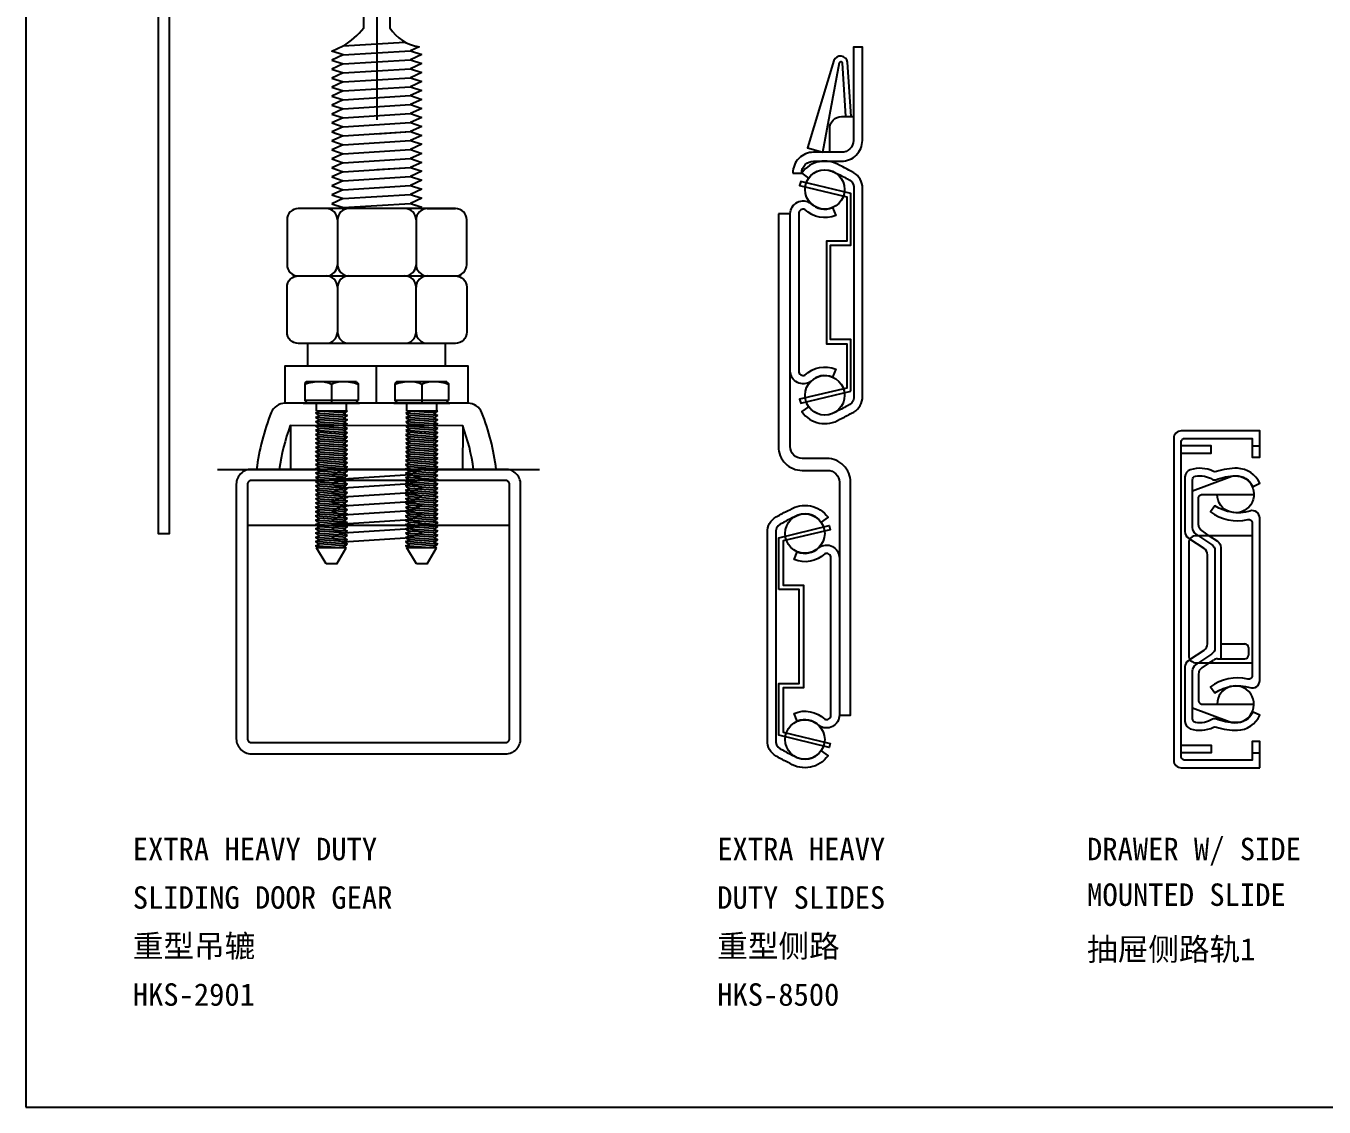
# Model space of a CAD drawing. Header units: millimetres. Extents: x -159360 to -156109, y -82746 to -81402.
# Drawn here: x -156921 to -156747.5, y -81966.7 to -81822.3 of the extents above; entities that cross this region are included whole.
import ezdxf
from ezdxf.enums import TextEntityAlignment as Align

# ---------------------------------------------------------------- set-up
doc = ezdxf.new("R2010")
doc.units = ezdxf.units.MM
doc.header["$LTSCALE"] = 2
doc.header["$MEASUREMENT"] = 0
doc.layers.get('0').update_dxf_attribs({"linetype": 'CONTINUOUS'})
doc.layers.add('LINE1', color=41, linetype='CONTINUOUS')
doc.layers.add('标注', color=7, linetype='CONTINUOUS', lineweight=25)
doc.styles.add('HZ', font='simfang.ttf')

# ---------------------------------------------------------------- blocks, each defined once
blk = doc.blocks.new('DRAWER W- SIDE MOUNTED SLIDE 抽屉侧路轨1')
at = {"layer": 'LINE1', "linetype": 'ByBlock'}
for p, q in [((10.5, 20.5), (11.5, 20.5)), ((6.3, -5.96), (9.5, -5.96)), ((10, -6.46), (10, -7.46)), ((4.74, -8.5), (5.3, -8.13)), ((5.85, -7.96), (9.5, -7.96)), ((10.5, -20.5), (11.5, -20.5))]:
    blk.add_line(p, q, dxfattribs=at)
for points in [[(11.5, -22.5), (11.5, -19), (10.5, -19), (10.5, -21.5), (1.5, -21.5, -0.414214), (1, -21), (1, 21, -0.414214), (1.5, 21.5), (10.5, 21.5), (10.5, 19), (11.5, 19), (11.5, 22.5), (1, 22.5, 0.414214), (0, 21.5), (0, -21.5, 0.414214), (1, -22.5)], [(10.17, -11.79, 0.517638), (11.5, -10.84), (11.5, 10.84, 0.517638), (10.17, 11.79, -0.22444), (5.5, 12.5), (4.9, 11.7, 0.222667), (9.88, 10.66, -0.484185), (10.5, 10.18), (10.5, -10.18, -0.484185), (9.88, -10.66, 0.222667), (4.9, -11.7), (5.5, -12.5, -0.22444)]]:
    blk.add_lwpolyline(points, format="xyb", close=True, dxfattribs=at)
for points in [[(1, 19.5), (5, 19.5), (5, 20.5), (1, 20.5)], [(1, -19.5), (5, -19.5), (5, -20.5), (1, -20.5)]]:
    blk.add_lwpolyline(points, dxfattribs=at)
for points in [[(3.3, 8.5), (2.95, 8.74, -0.250765), (2.5, 9.57), (2.5, 15.95, -0.361621), (2.91, 16.45, -0.184916), (5.19, 16.02, 0.23407), (5.64, 15.98, -0.095929), (8.25, 16.48, -0.308596), (10.59, 15.08), (11.5, 15.5, 0.278885), (8.5, 17.5, 0.083209), (5.69, 17.07, -0.192938), (5.32, 17.09, 0.19125), (2.19, 17.29, 0.325305), (1.5, 16.34), (1.5, 9.04, 0.250765), (1.95, 8.2), (2.17, 8.05)], [(2.5, 14.5), (7.39, 16.33, -3.166967), (5.79, 14)], [(4.74, 8.5), (3.74, 9.17, -0.250765), (3.3, 10), (3.3, 13.5, -0.414214), (3.8, 14), (10.7, 14)], [(10.5, 8.5), (3, 8.5, 0.414214), (2, 7.5), (2, -7.5, 0.414214), (3, -8.5), (10.5, -8.5)], [(2.17, -8.05), (4.05, -6.8, 0.250765), (4.5, -5.96), (4.5, 5.96, 0.250765), (4.05, 6.8), (2.17, 8.05)], [(3.3, 8.5), (5.05, 7.33, -0.250765), (5.5, 6.5), (5.5, -6.5, -0.250765), (5.05, -7.33), (3.3, -8.5)], [(4.74, 8.5), (5.85, 7.76, -0.250765), (6.3, 6.93), (6.3, -7.96)], [(2.17, -8.05), (1.95, -8.2, 0.250765), (1.5, -9.04), (1.5, -16.34, 0.325305), (2.19, -17.29, 0.19125), (5.32, -17.09, -0.192938), (5.69, -17.07, 0.083209), (8.5, -17.5, 0.278885), (11.5, -15.5), (10.59, -15.08, -0.308596), (8.25, -16.48, -0.095929), (5.64, -15.98, 0.23407), (5.19, -16.02, -0.184916), (2.91, -16.45, -0.361621), (2.5, -15.95), (2.5, -9.57, -0.250765), (2.95, -8.74), (3.3, -8.5)], [(4.74, -8.5), (3.74, -9.17, 0.250765), (3.3, -10), (3.3, -13.5, 0.414214), (3.8, -14), (10.7, -14)], [(2.5, -14.5), (7.39, -16.33, 3.166967), (5.79, -14)]]:
    blk.add_lwpolyline(points, format="xyb", dxfattribs=at)
for centre, radius, start, end in [((9.5, -6.46), 0.5, 0, 90), ((5.85, -8.96), 1, 90, 123.6901), ((9.5, -7.46), 0.5, 270, 0)]:
    blk.add_arc(centre, radius, start, end, dxfattribs=at)
blk = doc.blocks.new('EXTRA HEAVY  DUTY SLIDES 重型侧路 HKS-8500')
at = {"linetype": 'ByBlock'}
for points in [[(-3.61, -15.98, -0.400033), (-7.18, -15.27), (-8.11, -15.93, 0.400378), (-3, -16.94, 0.026731), (-1.44, -16.13, 0.268873), (0, -14.22), (0, 14.22, 0.268873), (-1.44, 16.13, 0.026731), (-3, 16.94, 0.400378), (-8.11, 15.93), (-7.18, 15.27, -0.400033), (-3.61, 15.98, -0.023), (-2.01, 15.15, -0.277528), (-1.13, 14.14), (-1.13, -14.14, -0.277528), (-2.01, -15.15, -0.023)], [(-11.22, 10.5), (-11.22, -20.61, 0.414214), (-8.05, -23.78), (-4.65, -23.78, -0.414214), (-3.07, -25.37), (-3.07, -56.47), (-1.59, -56.47), (-1.59, -25.37, 0.414214), (-4.76, -22.19), (-8.05, -22.19, -0.414214), (-9.63, -20.61), (-9.63, 10.5)], [(-9.09, -29.99, 0.023), (-10.69, -30.82, 0.277528), (-11.57, -31.84), (-11.57, -60.11, 0.277528), (-10.69, -61.12, 0.023), (-9.09, -61.96, 0.400033), (-5.52, -61.25), (-4.59, -61.9, -0.400378), (-9.7, -62.91, -0.026731), (-11.26, -62.1, -0.268873), (-12.7, -60.19), (-12.7, -31.76, -0.268873), (-11.26, -29.85, -0.026731), (-9.7, -29.04, -0.400378), (-4.59, -30.05), (-5.52, -30.7, 0.400033)]]:
    blk.add_lwpolyline(points, format="xyb", close=True, dxfattribs=at)
at = {"layer": 'LINE1', "linetype": 'ByBlock'}
blk.add_line((-8.11, 15.93), (-8.11, 15.94), dxfattribs=at)
blk.add_lwpolyline([(-9.3, 15.94), (-8.11, 15.94, -0.414214), (-6.52, 17.53), (-2.78, 17.53, 0.414214), (0, 20.3), (0, 32.77), (-1.19, 32.77), (-1.19, 20.3, -0.414214), (-2.78, 18.72), (-6.52, 18.72, 0.414214)], format="xyb", close=True, dxfattribs=at)
for points in [[(-1.52, 23.48), (-1.98, 30.75, 0.744083), (-3.83, 30.98), (-7.33, 19.33), (-5.29, 18.72), (-3.07, 30.72, -0.754217), (-2.7, 30.65), (-2.24, 23.48)], [(-4.37, 18.72), (-4.37, 21.89, -0.414214), (-2.78, 23.48), (-1.19, 23.48)], [(-9.63, 10.5, -0.611847), (-6.9, 11.9, 0.305885), (-4, 11.32), (-3.57, 10.27, -0.301699), (-7.67, 11.06, 0.541016), (-8.5, 10.51), (-8.5, -10.51, 0.541016), (-7.67, -11.06, -0.301699), (-3.57, -10.27), (-4, -11.32, 0.305885), (-6.9, -11.9, -0.611847), (-9.63, -10.5)], [(-3.07, -56.47, -0.611847), (-5.8, -57.87, 0.305885), (-8.7, -57.29), (-9.13, -56.24, -0.301699), (-5.03, -57.03, 0.541016), (-4.2, -56.49), (-4.2, -35.46, 0.541016), (-5.03, -34.91, -0.301699), (-9.13, -35.7), (-8.7, -34.66, 0.305885), (-5.8, -34.08, -0.611847), (-3.07, -35.47)]]:
    blk.add_lwpolyline(points, format="xyb", dxfattribs=at)
for points in [[(-1.54, -13.2), (-1.54, -6.29), (-4.24, -6.29), (-4.24, 6.29), (-1.54, 6.29), (-1.54, 13.2), (-8.24, 14.81), (-8.41, 14.27), (-2.1, 12.78), (-2.1, 6.86), (-4.81, 6.86), (-4.81, -6.86), (-2.1, -6.86), (-2.1, -12.78), (-8.41, -14.27), (-8.24, -14.81)], [(-11.16, -39.68), (-11.16, -32.78), (-4.46, -31.16), (-4.29, -31.7), (-10.6, -33.19), (-10.6, -39.12), (-7.89, -39.12), (-7.89, -52.83), (-10.6, -52.83), (-10.6, -58.76), (-4.29, -60.25), (-4.46, -60.78), (-11.16, -59.17), (-11.16, -52.27), (-8.46, -52.27), (-8.46, -39.68)]]:
    blk.add_lwpolyline(points, close=True, dxfattribs=at)
for centre in [(-5.02, 13.75), (-5.02, -13.75), (-7.68, -32.22), (-7.68, -59.73)]:
    blk.add_circle(centre, 2.64, dxfattribs=at)
blk = doc.blocks.new('EXTRA HEAVY DUTY  SLIDING DOOR GEAR 重型吊辘 HKS-2901')
at = {"linetype": 'ByBlock'}
for p, q in [((2.75, -51.5), (2.75, -119.71)), ((-1.75, -109.86), (6.51, -109.34)), ((-1.75, -111.06), (7.25, -110.5)), ((7.25, -110.5), (8.75, -111)), ((8.75, -111), (7.25, -111.7)), ((-1.75, -111.06), (-3.25, -111.75)), ((-3.25, -111.75), (-1.75, -112.26)), ((-1.75, -112.26), (-3.25, -112.95)), ((-1.75, -112.26), (7.25, -111.7)), ((7.25, -111.7), (8.75, -112.2)), ((8.75, -112.2), (7.25, -112.9)), ((-3.25, -112.95), (-1.75, -113.46)), ((-1.75, -113.46), (-3.25, -114.15)), ((-3.25, -114.15), (-2.58, -114.38)), ((-3.25, -114.15), (-1.75, -114.66)), ((-1.75, -113.46), (7.25, -112.9)), ((-1.75, -114.66), (7.25, -114.1)), ((2.75, -114.38), (7.25, -114.1)), ((7.25, -112.9), (8.75, -113.41)), ((8.75, -113.41), (7.25, -114.1)), ((7.25, -114.1), (8.09, -114.38)), ((7.25, -114.1), (8.75, -114.6)), ((-1.75, -114.66), (-3.25, -115.35)), ((-3.25, -115.35), (-1.75, -115.86)), ((-1.75, -115.86), (-3.25, -116.55)), ((-1.75, -115.86), (7.25, -115.3)), ((8.75, -114.6), (7.25, -115.3)), ((7.25, -115.3), (8.75, -115.8)), ((8.75, -115.8), (7.25, -116.5)), ((-3.25, -116.55), (-1.75, -117.06)), ((-1.75, -117.06), (-3.25, -117.75)), ((-3.25, -117.75), (-1.75, -118.26)), ((-1.75, -117.06), (7.25, -116.5)), ((-1.75, -118.26), (7.25, -117.7)), ((7.25, -116.5), (8.75, -117)), ((8.75, -117), (7.25, -117.7)), ((7.25, -117.7), (8.75, -118.2)), ((-1.75, -118.26), (-3.25, -118.95)), ((-3.25, -118.95), (-1.75, -119.46)), ((-1.75, -119.46), (-3.25, -120.15)), ((-1.75, -119.46), (7.25, -118.9)), ((8.75, -118.2), (7.25, -118.9)), ((7.25, -118.9), (8.75, -119.41)), ((8.75, -119.41), (7.25, -120.1)), ((-3.25, -120.15), (-1.75, -120.66)), ((-1.75, -120.66), (-3.25, -121.35)), ((-3.25, -121.35), (-2.58, -121.58)), ((-3.25, -121.35), (-1.75, -121.86)), ((-1.75, -120.66), (7.25, -120.1)), ((-1.75, -121.86), (7.25, -121.3)), ((2.75, -121.58), (7.25, -121.3)), ((7.25, -120.1), (8.75, -120.61)), ((8.75, -120.61), (7.25, -121.3)), ((7.25, -121.3), (8.09, -121.58)), ((7.25, -121.3), (8.75, -121.8)), ((-1.75, -121.86), (-3.25, -122.55)), ((-3.25, -122.55), (-1.75, -123.06)), ((-1.75, -123.06), (-3.25, -123.75)), ((-1.75, -123.06), (7.25, -122.5)), ((8.75, -121.8), (7.25, -122.5)), ((7.25, -122.5), (8.75, -123)), ((8.75, -123), (7.25, -123.7)), ((-3.25, -123.75), (-1.75, -124.26)), ((-1.75, -124.26), (-3.25, -124.95)), ((-1.75, -124.26), (7.25, -123.7)), ((7.25, -123.7), (8.75, -124.21)), ((8.75, -124.21), (7.25, -124.9)), ((-3.25, -124.95), (-1.75, -125.46)), ((-1.75, -125.46), (-3.25, -126.15)), ((-3.25, -126.15), (-2.58, -126.38)), ((-3.25, -126.15), (-1.75, -126.66)), ((-1.75, -125.46), (7.25, -124.9)), ((-1.75, -126.66), (7.25, -126.1)), ((2.75, -126.38), (7.25, -126.1)), ((7.25, -124.9), (8.75, -125.41)), ((8.75, -125.41), (7.25, -126.1)), ((7.25, -126.1), (8.09, -126.38)), ((7.25, -126.1), (8.75, -126.6)), ((8.75, -126.6), (7.25, -127.3)), ((-1.75, -126.66), (-3.25, -127.35)), ((-3.25, -127.35), (-1.75, -127.86)), ((-1.75, -127.86), (-3.25, -128.55)), ((-1.75, -127.86), (7.25, -127.3)), ((7.25, -127.3), (8.75, -127.8)), ((8.75, -127.8), (7.25, -128.5)), ((-3.25, -128.55), (-1.75, -129.06)), ((-1.75, -129.06), (-3.25, -129.75)), ((-3.25, -129.75), (-1.75, -130.26)), ((-1.75, -129.06), (7.25, -128.5)), ((-1.75, -130.26), (7.25, -129.7)), ((7.25, -128.5), (8.75, -129.01)), ((8.75, -129.01), (7.25, -129.7)), ((7.25, -129.7), (8.75, -130.21)), ((-4, -131.58), (-7.75, -131.58)), ((-1.75, -130.26), (-3.25, -130.95)), ((-3.25, -130.95), (-2.58, -131.18)), ((-3.25, -130.95), (-1.75, -131.46)), ((-1.75, -131.46), (-2.01, -131.58)), ((-1.75, -131.46), (7.25, -130.9)), ((6.5, -131.58), (-1, -131.58)), ((2.75, -131.18), (7.25, -130.9)), ((8.75, -130.21), (7.25, -130.9)), ((7.25, -130.9), (8.09, -131.18)), ((7.25, -130.9), (8.75, -131.4)), ((8.75, -131.4), (8.38, -131.58)), ((9.5, -131.58), (13.26, -131.58)), ((-2.5, -133.08), (-2.5, -139.08)), ((8, -133.08), (8, -139.08)), ((-2.5, -142.08), (-2.5, -148.08)), ((8, -148.08), (8, -142.08)), ((-6.49, -152.58), (-6.49, -149.58)), ((11.92, -152.59), (11.92, -149.59)), ((2.71, -157.58), (2.71, -152.58)), ((-6.68, -154.72), (-6.89, -154.94)), ((-6.89, -154.94), (-6.89, -157.23)), ((0.04, -154.72), (-6.68, -154.72)), ((-3.32, -155.08), (-3.32, -157.58)), ((0.04, -154.72), (0.26, -154.94)), ((0.26, -154.94), (0.26, -157.23)), ((5.4, -154.72), (5.18, -154.94)), ((5.18, -154.94), (5.18, -157.23)), ((12.12, -154.72), (5.4, -154.72)), ((8.76, -155.08), (8.76, -157.58)), ((12.12, -154.72), (12.33, -154.94)), ((12.33, -154.94), (12.33, -157.23)), ((-4, -157.58), (-7.75, -157.58)), ((-7.07, -157.58), (0.44, -157.58)), ((-6.54, -157.58), (-6.89, -157.23)), ((0.26, -157.23), (-6.89, -157.23)), ((-0.1, -157.58), (-6.54, -157.58)), ((-5.32, -158.66), (-5.32, -157.58)), ((-1.32, -158.66), (-1.32, -157.58)), ((-0.1, -157.58), (0.26, -157.23)), ((5.01, -157.58), (12.51, -157.58)), ((12.33, -157.23), (5.18, -157.23)), ((5.54, -157.58), (5.18, -157.23)), ((11.98, -157.58), (5.54, -157.58)), ((6.76, -158.66), (6.76, -157.58)), ((13.25, -157.59), (9.5, -157.59)), ((10.76, -158.66), (10.76, -157.58)), ((11.98, -157.58), (12.33, -157.23)), ((-1.17, -159.24), (-5.46, -158.92)), ((-1.17, -159.81), (-5.46, -159.49)), ((-1.16, -158.66), (-5.32, -158.66)), ((-1.74, -158.89), (-4.89, -158.66)), ((-1.74, -159.47), (-4.88, -159.23)), ((10.9, -159.24), (6.61, -158.92)), ((10.9, -159.81), (6.61, -159.49)), ((10.92, -158.66), (6.76, -158.66)), ((10.33, -158.89), (7.18, -158.66)), ((10.34, -159.47), (7.19, -159.23)), ((-8.77, -160.58), (-8.8, -166.42)), ((-1.17, -160.39), (-5.46, -160.06)), ((-1.17, -160.96), (-5.46, -160.63)), ((-1.17, -161.53), (-5.46, -161.21)), ((-1.74, -160.04), (-4.88, -159.8)), ((-1.74, -160.61), (-4.88, -160.38)), ((-1.74, -161.18), (-4.88, -160.95)), ((10.9, -160.39), (6.61, -160.06)), ((10.9, -160.96), (6.61, -160.63)), ((10.9, -161.53), (6.61, -161.21)), ((10.33, -160.04), (7.19, -159.8)), ((10.33, -160.61), (7.19, -160.38)), ((10.33, -161.18), (7.19, -160.95)), ((14.23, -160.59), (14.2, -166.42)), ((-1.17, -162.1), (-5.46, -161.78)), ((-1.17, -162.67), (-5.46, -162.35)), ((-1.17, -163.25), (-5.46, -162.92)), ((-1.74, -161.76), (-4.88, -161.52)), ((-1.74, -162.33), (-4.88, -162.09)), ((-1.74, -162.9), (-4.88, -162.66)), ((10.9, -162.1), (6.61, -161.78)), ((10.9, -162.67), (6.61, -162.35)), ((10.9, -163.25), (6.61, -162.92)), ((10.33, -161.76), (7.19, -161.52)), ((10.33, -162.33), (7.19, -162.09)), ((10.33, -162.9), (7.19, -162.66)), ((-1.17, -163.82), (-5.46, -163.5)), ((-1.17, -164.39), (-5.46, -164.07)), ((-1.17, -164.96), (-5.46, -164.64)), ((-1.74, -163.47), (-4.88, -163.24)), ((-1.74, -164.04), (-4.88, -163.81)), ((-1.74, -164.62), (-4.88, -164.38)), ((10.9, -163.82), (6.61, -163.5)), ((10.9, -164.39), (6.61, -164.07)), ((10.9, -164.96), (6.61, -164.64)), ((10.33, -163.47), (7.19, -163.24)), ((10.33, -164.04), (7.19, -163.81)), ((10.33, -164.62), (7.19, -164.38)), ((-18.53, -166.42), (24.47, -166.42)), ((-1.17, -165.54), (-5.46, -165.21)), ((-1.17, -166.11), (-5.46, -165.78)), ((-1.17, -166.68), (-5.46, -166.36)), ((-1.74, -165.19), (-4.88, -164.95)), ((-1.74, -165.76), (-4.88, -165.52)), ((-1.74, -166.33), (-4.88, -166.1)), ((-1.74, -166.48), (-3.24, -167.18)), ((10.9, -165.54), (6.61, -165.21)), ((10.9, -166.11), (6.61, -165.78)), ((10.9, -166.68), (6.61, -166.36)), ((10.33, -165.19), (7.19, -164.95)), ((10.33, -165.76), (7.19, -165.52)), ((10.33, -166.33), (7.19, -166.1)), ((8.76, -166.43), (7.26, -167.12)), ((-1.17, -167.25), (-5.46, -166.93)), ((-1.17, -167.82), (-5.46, -167.5)), ((-1.17, -168.4), (-5.46, -168.07)), ((-1.74, -166.91), (-4.88, -166.67)), ((-1.74, -167.48), (-4.88, -167.24)), ((-1.74, -168.05), (-4.88, -167.81)), ((-3.24, -167.18), (-1.74, -167.68)), ((-1.74, -167.68), (-3.24, -168.38)), ((-1.74, -167.69), (7.26, -167.12)), ((-1.74, -167.68), (7.26, -167.12)), ((10.9, -167.25), (6.61, -166.93)), ((10.9, -167.82), (6.61, -167.5)), ((10.9, -168.4), (6.61, -168.07)), ((10.33, -166.91), (7.19, -166.67)), ((10.33, -167.48), (7.19, -167.24)), ((10.33, -168.05), (7.19, -167.81)), ((7.26, -167.12), (8.76, -167.63)), ((8.76, -167.63), (7.26, -168.33)), ((-1.17, -168.97), (-5.46, -168.64)), ((-1.17, -169.54), (-5.46, -169.22)), ((-1.17, -170.11), (-5.46, -169.79)), ((-1.74, -168.62), (-4.88, -168.39)), ((-1.74, -169.19), (-4.88, -168.96)), ((-1.74, -169.77), (-4.88, -169.53)), ((-3.24, -168.38), (-1.74, -168.89)), ((-1.74, -168.89), (-3.24, -169.58)), ((-3.24, -169.58), (-1.74, -170.09)), ((-1.74, -168.89), (7.26, -168.33)), ((-1.74, -170.09), (7.26, -169.53)), ((-1.74, -170.09), (7.26, -169.53)), ((10.9, -168.97), (6.61, -168.64)), ((10.9, -169.54), (6.61, -169.22)), ((10.9, -170.11), (6.61, -169.79)), ((10.33, -168.62), (7.19, -168.39)), ((10.33, -169.19), (7.19, -168.96)), ((10.33, -169.77), (7.19, -169.53)), ((7.26, -168.33), (8.76, -168.83)), ((8.76, -168.83), (7.26, -169.53)), ((7.26, -169.53), (8.76, -170.04)), ((-1.17, -170.68), (-5.46, -170.36)), ((-1.17, -171.26), (-5.46, -170.93)), ((-1.17, -171.83), (-5.47, -171.51)), ((-1.74, -170.34), (-4.88, -170.1)), ((-1.74, -170.91), (-4.88, -170.67)), ((-1.74, -171.48), (-4.88, -171.25)), ((-1.74, -170.09), (-3.24, -170.78)), ((-3.24, -170.78), (-1.74, -171.29)), ((-1.74, -171.29), (-3.24, -171.99)), ((-1.74, -171.29), (7.26, -170.73)), ((10.9, -170.68), (6.61, -170.36)), ((10.9, -171.26), (6.61, -170.93)), ((10.9, -171.83), (6.61, -171.51)), ((10.33, -170.34), (7.19, -170.1)), ((10.33, -170.91), (7.19, -170.67)), ((10.33, -171.48), (7.19, -171.25)), ((8.76, -170.04), (7.26, -170.73)), ((7.26, -170.73), (8.76, -171.24)), ((8.76, -171.24), (7.26, -171.93)), ((-1.17, -172.4), (-5.47, -172.08)), ((-1.17, -172.97), (-5.47, -172.65)), ((-1.17, -173.54), (-5.47, -173.22)), ((-1.74, -172.05), (-4.88, -171.82)), ((-1.74, -172.63), (-4.88, -172.39)), ((-1.74, -173.2), (-4.88, -172.96)), ((-3.24, -171.99), (-1.74, -172.49)), ((-1.74, -172.49), (-3.24, -173.19)), ((-3.24, -173.19), (-1.74, -173.7)), ((-1.74, -172.49), (7.26, -171.93)), ((-1.74, -172.5), (7.26, -171.94)), ((-1.74, -173.7), (7.26, -173.14)), ((10.9, -172.4), (6.61, -172.08)), ((10.9, -172.97), (6.61, -172.65)), ((10.9, -173.54), (6.61, -173.22)), ((10.33, -172.05), (7.19, -171.82)), ((10.33, -172.63), (7.19, -172.39)), ((10.33, -173.2), (7.19, -172.96)), ((7.26, -171.93), (8.76, -172.44)), ((8.76, -172.44), (7.26, -173.14)), ((7.26, -173.14), (8.76, -173.64)), ((20.47, -173.92), (-14.53, -173.92)), ((-1.17, -174.12), (-5.47, -173.79)), ((-1.17, -174.69), (-5.47, -174.37)), ((-1.17, -175.26), (-5.47, -174.94)), ((-1.74, -173.77), (-4.88, -173.53)), ((-1.74, -174.34), (-4.88, -174.11)), ((-1.74, -174.92), (-4.88, -174.68)), ((-1.74, -174.9), (-3.25, -175.59)), ((-1.74, -173.7), (-3.24, -174.39)), ((-3.24, -174.39), (-1.74, -174.9)), ((-1.74, -174.9), (7.26, -174.34)), ((-1.74, -174.9), (7.26, -174.34)), ((10.9, -174.12), (6.61, -173.79)), ((10.9, -174.69), (6.61, -174.37)), ((10.9, -175.26), (6.61, -174.94)), ((10.33, -173.77), (7.19, -173.53)), ((10.33, -174.34), (7.19, -174.11)), ((10.33, -174.92), (7.19, -174.68)), ((8.76, -173.64), (7.26, -174.34)), ((7.26, -174.34), (8.76, -174.85)), ((8.76, -174.85), (7.26, -175.54)), ((-2.29, -176.89), (-5.47, -176.65)), ((-1.17, -175.83), (-5.47, -175.51)), ((-1.17, -176.41), (-5.47, -176.08)), ((-4.03, -179.04), (-5.29, -176.89)), ((-1.34, -176.89), (-5.29, -176.89)), ((-1.74, -175.49), (-4.88, -175.25)), ((-1.74, -176.06), (-4.88, -175.82)), ((-1.74, -176.63), (-4.88, -176.39)), ((-3.25, -175.59), (-1.74, -176.1)), ((-2.6, -179.04), (-1.34, -176.89)), ((-1.74, -176.1), (7.26, -175.54)), ((10.9, -175.83), (6.61, -175.51)), ((10.9, -176.41), (6.61, -176.08)), ((9.78, -176.89), (6.61, -176.65)), ((10.74, -176.89), (6.78, -176.89)), ((8.04, -179.04), (6.78, -176.89)), ((10.33, -175.49), (7.19, -175.25)), ((10.33, -176.06), (7.19, -175.82)), ((10.33, -176.63), (7.19, -176.39)), ((9.47, -179.04), (10.74, -176.89)), ((-2.6, -179.04), (-4.03, -179.04)), ((9.47, -179.04), (8.04, -179.04))]:
    blk.add_line(p, q, dxfattribs=at)
for points in [[(26.47, 0), (-26.47, 0), (-26.47, -175), (-24.97, -175), (-24.97, -1.5), (26.47, -1.5)], [(-9.49, -157.58), (-9.49, -152.58), (14.92, -152.59), (14.92, -157.59)]]:
    blk.add_lwpolyline(points, dxfattribs=at)
for points in [[(-1.75, -111.06), (-3.25, -110.55), (-1.75, -109.86, 0.096188), (1, -107.44), (1, -87.79, -0.201513), (0.25, -86.01), (0.25, -66.01, -1), (5.25, -66.01), (5.25, -86.01, -0.201513), (4.5, -87.79), (4.5, -107.44, 0.223827), (8.4, -109.97), (7.25, -110.5)], [(18.7, -166.42, 0.064658), (16.78, -158.85, 0.307336), (14.92, -157.59), (-9.49, -157.58, 0.30587), (-11.35, -158.83, 0.064876), (-13.32, -166.42)], [(15.68, -166.42, 0.055144), (14.23, -160.59), (-8.81, -160.58, 0.055263), (-10.29, -166.42)]]:
    blk.add_lwpolyline(points, format="xyb", dxfattribs=at)
for points in [[(-7.75, -131.58, 0.414214), (-9.25, -133.08), (-9.25, -139.08, 0.414214), (-7.75, -140.58), (13.25, -140.58, 0.414214), (14.76, -139.08), (14.76, -133.08, 0.414214), (13.26, -131.58)], [(-7.75, -149.59, -0.414214), (-9.25, -148.09), (-9.25, -142.09, -0.414214), (-7.75, -140.59), (13.25, -140.58, -0.414214), (14.76, -142.08), (14.76, -148.09, -0.414214), (13.26, -149.59)], [(-14.03, -166.42, 0.414214), (-16.03, -168.42), (-16.03, -202.42, 0.414214), (-14.03, -204.42), (19.97, -204.42, 0.414214), (21.97, -202.42), (21.97, -168.42, 0.414214), (19.97, -166.42)], [(-14.03, -167.92, 0.414214), (-14.53, -168.42), (-14.53, -202.42, 0.414214), (-14.03, -202.92), (19.97, -202.92, 0.414214), (20.47, -202.42), (20.47, -168.42, 0.414214), (19.97, -167.92)]]:
    blk.add_lwpolyline(points, format="xyb", close=True, dxfattribs=at)
for centre, radius, start, end in [((-4, -133.08), 1.5, 359.9896, 89.9896), ((-1, -133.08), 1.5, 89.9896, 179.9896), ((6.5, -133.08), 1.5, 359.9896, 89.9896), ((9.5, -133.08), 1.5, 89.9896, 179.9896), ((-4, -139.08), 1.5, 269.9896, 359.9896), ((-1, -139.08), 1.5, 179.9896, 269.9896), ((6.5, -139.08), 1.5, 269.9896, 359.9896), ((9.5, -139.08), 1.5, 179.9896, 269.9896), ((-4, -142.08), 1.5, 359.9896, 89.9896), ((-1, -142.08), 1.5, 89.9896, 179.9896), ((6.5, -142.08), 1.5, 359.9896, 89.9896), ((9.5, -142.08), 1.5, 89.9896, 179.9896), ((-4, -148.08), 1.5, 269.9896, 359.9896), ((-1, -148.08), 1.5, 179.9896, 269.9896), ((6.5, -148.08), 1.5, 269.9896, 359.9896), ((9.5, -148.08), 1.5, 179.9896, 269.9896), ((-4.92, -160.31), 5.59, 88.8396, 110.6412), ((-4.71, -157.59), 2.87, 60.989, 92.0776), ((-1.93, -157.59), 2.87, 87.912, 119.0005), ((-1.71, -160.31), 5.59, 69.3484, 91.15), ((7.15, -160.31), 5.59, 88.8396, 110.6412), ((7.37, -157.59), 2.87, 60.989, 92.0776), ((10.15, -157.59), 2.87, 87.912, 119.0005), ((10.36, -160.31), 5.59, 69.3484, 91.15), ((-6.09, -156.79), 2.21, 286.4296, 302.7637), ((-4.47, -157.77), 1.52, 229.1814, 254.3591), ((-6.09, -157.37), 2.21, 286.4296, 302.7637), ((-4.47, -158.34), 1.52, 229.1814, 254.3591), ((-1.87, -157.73), 1.17, 276.5102, 307.8705), ((0.14, -156.46), 3.08, 232.2924, 244.7391), ((-1.87, -158.31), 1.17, 276.5102, 306.8528), ((0.14, -157.03), 3.08, 232.2924, 244.7391), ((5.99, -156.79), 2.21, 286.4296, 302.7637), ((7.6, -157.77), 1.52, 229.1814, 254.3591), ((5.99, -157.37), 2.21, 286.4296, 302.7637), ((7.6, -158.34), 1.52, 229.1814, 254.3591), ((12.22, -156.46), 3.08, 232.2924, 244.7391), ((12.22, -157.03), 3.08, 232.2924, 244.7391), ((10.2, -157.73), 1.17, 276.5102, 307.8705), ((10.2, -158.31), 1.17, 276.5102, 306.8528), ((-6.09, -157.94), 2.21, 286.4296, 302.7637), ((-4.47, -158.92), 1.52, 229.1814, 254.3591), ((-6.09, -158.51), 2.21, 286.4296, 302.7637), ((-4.47, -159.49), 1.52, 229.1814, 254.3591), ((-6.09, -159.08), 2.21, 286.4296, 302.7637), ((-4.47, -160.06), 1.52, 229.1814, 254.3591), ((-1.87, -158.88), 1.17, 276.5102, 306.8528), ((0.14, -157.6), 3.08, 232.2924, 244.7391), ((-1.87, -159.45), 1.17, 276.5102, 306.8528), ((0.14, -158.17), 3.08, 232.2924, 244.7391), ((-1.87, -160.02), 1.17, 276.5102, 306.8528), ((0.14, -158.74), 3.08, 232.2924, 244.7391), ((5.99, -157.94), 2.21, 286.4296, 302.7637), ((7.6, -158.92), 1.52, 229.1814, 254.3591), ((5.99, -158.51), 2.21, 286.4296, 302.7637), ((7.6, -159.49), 1.52, 229.1814, 254.3591), ((5.99, -159.08), 2.21, 286.4296, 302.7637), ((7.6, -160.06), 1.52, 229.1814, 254.3591), ((12.22, -157.6), 3.08, 232.2924, 244.7391), ((10.2, -159.45), 1.17, 276.5102, 306.8528), ((12.22, -158.17), 3.08, 232.2924, 244.7391), ((10.2, -160.02), 1.17, 276.5102, 306.8528), ((12.22, -158.74), 3.08, 232.2924, 244.7391), ((10.2, -158.88), 1.17, 276.5102, 306.8528), ((-6.09, -159.65), 2.21, 286.4296, 302.7637), ((-4.47, -160.63), 1.52, 229.1814, 254.3591), ((-6.09, -160.23), 2.21, 286.4296, 302.7637), ((-4.47, -161.2), 1.52, 229.1814, 254.3591), ((-6.09, -160.8), 2.21, 286.4296, 302.7637), ((-4.47, -161.78), 1.52, 229.1814, 254.3591), ((-1.87, -160.6), 1.17, 276.5102, 306.8528), ((0.14, -159.32), 3.08, 232.2924, 244.7391), ((-1.87, -161.17), 1.17, 276.5102, 306.8528), ((0.14, -159.89), 3.08, 232.2924, 244.7391), ((-1.87, -161.74), 1.17, 276.5102, 306.8528), ((0.14, -160.46), 3.08, 232.2924, 244.7391), ((5.99, -159.65), 2.21, 286.4296, 302.7637), ((7.6, -160.63), 1.52, 229.1814, 254.3591), ((5.99, -160.23), 2.21, 286.4296, 302.7637), ((7.6, -161.2), 1.52, 229.1814, 254.3591), ((5.99, -160.8), 2.21, 286.4296, 302.7637), ((7.6, -161.78), 1.52, 229.1814, 254.3591), ((10.2, -160.6), 1.17, 276.5102, 306.8528), ((12.22, -159.32), 3.08, 232.2924, 244.7391), ((10.2, -161.17), 1.17, 276.5102, 306.8528), ((12.22, -159.89), 3.08, 232.2924, 244.7391), ((10.2, -161.74), 1.17, 276.5102, 306.8528), ((12.22, -160.46), 3.08, 232.2924, 244.7391), ((-6.09, -161.37), 2.21, 286.4296, 302.7637), ((-4.47, -162.35), 1.52, 229.1814, 254.3591), ((-6.09, -161.94), 2.21, 286.4296, 302.7637), ((-4.47, -162.92), 1.52, 229.1814, 254.3591), ((-6.09, -162.52), 2.21, 286.4296, 302.7637), ((-4.47, -163.49), 1.52, 229.1814, 254.3591), ((-1.87, -162.31), 1.17, 276.5102, 306.8528), ((0.14, -161.03), 3.08, 232.2924, 244.7391), ((-1.87, -162.88), 1.17, 276.5102, 306.8528), ((0.14, -161.6), 3.08, 232.2924, 244.7391), ((-1.87, -163.46), 1.17, 276.5102, 306.8528), ((0.14, -162.18), 3.08, 232.2924, 244.7391), ((5.99, -161.37), 2.21, 286.4296, 302.7637), ((7.6, -162.35), 1.52, 229.1814, 254.3591), ((5.99, -161.94), 2.21, 286.4296, 302.7637), ((7.6, -162.92), 1.52, 229.1814, 254.3591), ((5.99, -162.52), 2.21, 286.4296, 302.7637), ((7.6, -163.49), 1.52, 229.1814, 254.3591), ((10.2, -162.31), 1.17, 276.5102, 306.8528), ((12.22, -161.03), 3.08, 232.2924, 244.7391), ((10.2, -162.88), 1.17, 276.5102, 306.8528), ((12.22, -161.6), 3.08, 232.2924, 244.7391), ((10.2, -163.46), 1.17, 276.5102, 306.8528), ((12.22, -162.18), 3.08, 232.2924, 244.7391), ((-6.09, -163.09), 2.21, 286.4296, 302.7637), ((-4.47, -164.06), 1.52, 229.1814, 254.3591), ((-6.09, -163.66), 2.21, 286.4296, 302.7637), ((-4.47, -164.64), 1.52, 229.1814, 254.3591), ((-6.09, -164.23), 2.21, 286.4296, 302.7637), ((-4.47, -165.21), 1.52, 229.1814, 254.3591), ((-1.87, -164.03), 1.17, 276.5102, 306.8528), ((0.14, -162.75), 3.08, 232.2924, 244.7391), ((-1.87, -164.6), 1.17, 276.5102, 306.8528), ((0.14, -163.32), 3.08, 232.2924, 244.7391), ((-1.87, -165.17), 1.17, 276.5102, 306.8528), ((0.14, -163.89), 3.08, 232.2924, 244.7391), ((5.99, -163.09), 2.21, 286.4296, 302.7637), ((7.6, -164.06), 1.52, 229.1814, 254.3591), ((5.98, -163.66), 2.21, 286.4296, 302.7637), ((7.6, -164.64), 1.52, 229.1814, 254.3591), ((5.98, -164.23), 2.21, 286.4296, 302.7637), ((7.6, -165.21), 1.52, 229.1814, 254.3591), ((10.2, -164.03), 1.17, 276.5102, 306.8528), ((12.22, -162.75), 3.08, 232.2924, 244.7391), ((10.2, -164.6), 1.17, 276.5102, 306.8528), ((12.22, -163.32), 3.08, 232.2924, 244.7391), ((10.2, -165.17), 1.17, 276.5102, 306.8528), ((12.22, -163.89), 3.08, 232.2924, 244.7391), ((-6.09, -164.8), 2.21, 286.4296, 302.7637), ((-4.47, -165.78), 1.52, 229.1814, 254.3591), ((-6.09, -165.38), 2.21, 286.4296, 302.7637), ((-4.47, -166.35), 1.52, 229.1814, 254.3591), ((-6.09, -165.95), 2.21, 286.4296, 302.7637), ((-4.47, -166.93), 1.52, 229.1814, 254.3591), ((-1.87, -165.74), 1.17, 276.5102, 306.8528), ((0.14, -164.47), 3.08, 232.2924, 244.7391), ((-1.87, -166.32), 1.17, 276.5102, 306.8528), ((0.14, -165.04), 3.08, 232.2924, 244.7391), ((-1.87, -166.89), 1.17, 276.5102, 306.8528), ((0.14, -165.61), 3.08, 232.2924, 244.7391), ((5.98, -164.8), 2.21, 286.4296, 302.7637), ((7.6, -165.78), 1.52, 229.1814, 254.3591), ((5.98, -165.38), 2.21, 286.4296, 302.7637), ((7.6, -166.35), 1.52, 229.1814, 254.3591), ((5.98, -165.95), 2.21, 286.4296, 302.7637), ((7.6, -166.93), 1.52, 229.1814, 254.3591), ((10.2, -165.74), 1.17, 276.5102, 306.8528), ((12.22, -164.47), 3.08, 232.2924, 244.7391), ((10.2, -166.32), 1.17, 276.5102, 306.8528), ((12.22, -165.04), 3.08, 232.2924, 244.7391), ((10.2, -166.89), 1.17, 276.5102, 306.8528), ((12.22, -165.61), 3.08, 232.2924, 244.7391), ((-6.09, -166.52), 2.21, 286.4296, 302.7637), ((-4.47, -167.5), 1.52, 229.1814, 254.3591), ((-6.09, -167.09), 2.21, 286.4296, 302.7637), ((-4.47, -168.07), 1.52, 229.1814, 254.3591), ((-6.09, -167.66), 2.21, 286.4296, 302.7637), ((-4.47, -168.64), 1.52, 229.1814, 254.3591), ((-1.87, -167.46), 1.17, 276.5102, 306.8528), ((0.14, -166.18), 3.08, 232.2924, 244.7391), ((-1.87, -168.03), 1.17, 276.5102, 306.8528), ((0.14, -166.75), 3.08, 232.2924, 244.7391), ((-1.87, -168.61), 1.17, 276.5102, 306.8528), ((0.14, -167.33), 3.08, 232.2924, 244.7391), ((5.98, -166.52), 2.21, 286.4296, 302.7637), ((7.6, -167.5), 1.52, 229.1814, 254.3591), ((5.98, -167.09), 2.21, 286.4296, 302.7637), ((7.6, -168.07), 1.52, 229.1814, 254.3591), ((5.98, -167.66), 2.21, 286.4296, 302.7637), ((7.6, -168.64), 1.52, 229.1814, 254.3591), ((10.2, -167.46), 1.17, 276.5102, 306.8528), ((12.22, -166.18), 3.08, 232.2924, 244.7391), ((10.2, -168.03), 1.17, 276.5102, 306.8528), ((12.22, -166.75), 3.08, 232.2924, 244.7391), ((10.2, -168.61), 1.17, 276.5102, 306.8528), ((12.22, -167.33), 3.08, 232.2924, 244.7391), ((-6.09, -168.24), 2.21, 286.4296, 302.7637), ((-4.47, -169.21), 1.52, 229.1814, 254.3591), ((-6.09, -168.81), 2.21, 286.4296, 302.7637), ((-4.47, -169.79), 1.52, 229.1814, 254.3591), ((-6.09, -169.38), 2.21, 286.4296, 302.7637), ((-4.47, -170.36), 1.52, 229.1814, 254.3591), ((-1.87, -169.18), 1.17, 276.5102, 306.8528), ((0.14, -167.9), 3.08, 232.2924, 244.7391), ((-1.87, -169.75), 1.17, 276.5102, 306.8528), ((0.14, -168.47), 3.08, 232.2924, 244.7391), ((-1.87, -170.32), 1.17, 276.5102, 306.8528), ((0.14, -169.04), 3.08, 232.2924, 244.7391), ((5.98, -168.24), 2.21, 286.4296, 302.7637), ((7.6, -169.21), 1.52, 229.1814, 254.3591), ((5.98, -168.81), 2.21, 286.4296, 302.7637), ((7.6, -169.79), 1.52, 229.1814, 254.3591), ((5.98, -169.38), 2.21, 286.4296, 302.7637), ((7.6, -170.36), 1.52, 229.1814, 254.3591), ((10.2, -169.18), 1.17, 276.5102, 306.8528), ((12.22, -167.9), 3.08, 232.2924, 244.7391), ((10.2, -169.75), 1.17, 276.5102, 306.8528), ((12.22, -168.47), 3.08, 232.2924, 244.7391), ((10.2, -170.32), 1.17, 276.5102, 306.8528), ((12.22, -169.04), 3.08, 232.2924, 244.7391), ((-6.09, -169.95), 2.21, 286.4296, 302.7637), ((-4.47, -170.93), 1.52, 229.1814, 254.3591), ((-6.09, -170.53), 2.21, 286.4296, 302.7637), ((-4.47, -171.5), 1.52, 229.1814, 254.3591), ((-6.09, -171.1), 2.21, 286.4296, 302.7637), ((-4.47, -172.07), 1.52, 229.1814, 254.3591), ((-1.87, -170.89), 1.17, 276.5102, 306.8528), ((0.14, -169.61), 3.08, 232.2924, 244.7391), ((-1.87, -171.47), 1.17, 276.5102, 306.8528), ((0.14, -170.19), 3.08, 232.2924, 244.7391), ((-1.87, -172.04), 1.17, 276.5102, 306.8528), ((0.14, -170.76), 3.08, 232.2924, 244.7391), ((5.98, -169.95), 2.21, 286.4296, 302.7637), ((7.6, -170.93), 1.52, 229.1814, 254.3591), ((5.98, -170.53), 2.21, 286.4296, 302.7637), ((7.6, -171.5), 1.52, 229.1814, 254.3591), ((5.98, -171.1), 2.21, 286.4296, 302.7637), ((7.6, -172.07), 1.52, 229.1814, 254.3591), ((10.2, -170.89), 1.17, 276.5102, 306.8528), ((12.22, -169.61), 3.08, 232.2924, 244.7391), ((10.2, -171.47), 1.17, 276.5102, 306.8528), ((12.22, -170.19), 3.08, 232.2924, 244.7391), ((10.2, -172.04), 1.17, 276.5102, 306.8528), ((12.22, -170.76), 3.08, 232.2924, 244.7391), ((-6.09, -171.67), 2.21, 286.4296, 302.7637), ((-4.47, -172.65), 1.52, 229.1814, 254.3591), ((-6.09, -172.24), 2.21, 286.4296, 302.7637), ((-4.47, -173.22), 1.52, 229.1814, 254.3591), ((-6.09, -172.81), 2.21, 286.4296, 302.7637), ((-4.47, -173.79), 1.52, 229.1814, 254.3591), ((-1.87, -172.61), 1.17, 276.5102, 306.8528), ((0.14, -171.33), 3.08, 232.2924, 244.7391), ((-1.87, -173.18), 1.17, 276.5102, 306.8528), ((0.14, -171.9), 3.08, 232.2924, 244.7391), ((-1.87, -173.75), 1.17, 276.5102, 306.8528), ((0.14, -172.47), 3.08, 232.2924, 244.7391), ((5.98, -171.67), 2.21, 286.4296, 302.7637), ((7.6, -172.65), 1.52, 229.1814, 254.3591), ((5.98, -172.24), 2.21, 286.4296, 302.7637), ((7.6, -173.22), 1.52, 229.1814, 254.3591), ((5.98, -172.81), 2.21, 286.4296, 302.7637), ((7.6, -173.79), 1.52, 229.1814, 254.3591), ((10.2, -172.61), 1.17, 276.5102, 306.8528), ((12.22, -171.33), 3.08, 232.2924, 244.7391), ((10.2, -173.18), 1.17, 276.5102, 306.8528), ((12.22, -171.9), 3.08, 232.2924, 244.7391), ((10.2, -173.75), 1.17, 276.5102, 306.8528), ((12.22, -172.47), 3.08, 232.2924, 244.7391), ((-6.09, -174.53), 2.21, 286.4296, 302.7637), ((-4.47, -175.51), 1.52, 229.1814, 246.0946), ((-6.09, -173.39), 2.21, 286.4296, 302.7637), ((-4.47, -174.36), 1.52, 229.1814, 254.3591), ((-6.09, -173.96), 2.21, 286.4296, 302.7637), ((-4.47, -174.93), 1.52, 229.1814, 254.3591), ((-1.87, -174.33), 1.17, 276.5102, 306.8528), ((0.14, -173.05), 3.08, 232.2924, 244.7391), ((-1.87, -174.9), 1.17, 276.5102, 306.8528), ((0.14, -173.62), 3.08, 232.2924, 244.7391), ((-1.87, -175.47), 1.17, 276.5102, 306.8528), ((0.14, -174.19), 3.08, 232.2924, 241.2909), ((5.98, -173.39), 2.21, 286.4296, 302.7637), ((7.6, -174.36), 1.52, 229.1814, 254.3591), ((5.98, -173.96), 2.21, 286.4296, 302.7637), ((7.6, -174.93), 1.52, 229.1814, 254.3591), ((5.98, -174.53), 2.21, 286.4296, 302.7637), ((7.6, -175.51), 1.52, 229.1814, 246.0946), ((10.2, -174.33), 1.17, 276.5102, 306.8528), ((12.22, -173.05), 3.08, 232.2924, 244.7391), ((10.2, -174.9), 1.17, 276.5102, 306.8528), ((12.22, -173.62), 3.08, 232.2924, 244.7391), ((10.2, -175.47), 1.17, 276.5102, 306.8528), ((12.22, -174.19), 3.08, 232.2924, 241.2909)]:
    blk.add_arc(centre, radius, start, end, dxfattribs=at)

msp = doc.modelspace()

# ---------------------------------------------------------------- linework, layer by layer
at = {"layer": '标注', "color": 0}
for p, q in [((-156921.02, -81402.01), (-156921.02, -81966.71)), ((-156921.02, -81966.71), (-156108.52, -81966.71))]:
    msp.add_line(p, q, dxfattribs=at)

# ---------------------------------------------------------------- block references
at = {"color": 0}
msp.add_blockref('DRAWER W- SIDE MOUNTED SLIDE 抽屉侧路轨1', (-156767.63, -81898.88), dxfattribs=at)
at = {"layer": 'LINE1', "color": 0}
for name, p in [('EXTRA HEAVY DUTY  SLIDING DOOR GEAR 重型吊辘 HKS-2901', (-156876.88, -81715.1)), ('EXTRA HEAVY  DUTY SLIDES 重型侧路 HKS-8500', (-156809.24, -81857.88))]:
    msp.add_blockref(name, p, dxfattribs=at)

# ---------------------------------------------------------------- texts
at = {"layer": '标注', "color": 0, "style": 'HZ'}
for s, p in [('EXTRA HEAVY DUTY ', (-156906.74, -81930.74)), ('EXTRA HEAVY ', (-156828.64, -81930.74)), ('DRAWER W/ SIDE ', (-156779.22, -81930.74)), ('SLIDING DOOR GEAR', (-156906.74, -81937.22)), ('DUTY SLIDES', (-156828.64, -81937.22)), ('MOUNTED SLIDE', (-156779.2, -81936.84)), ('重型吊辘', (-156906.74, -81943.7)), ('重型侧路', (-156828.64, -81943.7)), ('抽屉侧路轨1', (-156779.22, -81944.13)), ('HKS-2901', (-156906.74, -81950.18)), ('HKS-8500', (-156828.64, -81950.18))]:
    msp.add_text(s, height=3, dxfattribs=at).set_placement(p, align=Align.TOP_LEFT)

doc.saveas('drawing.dxf')
